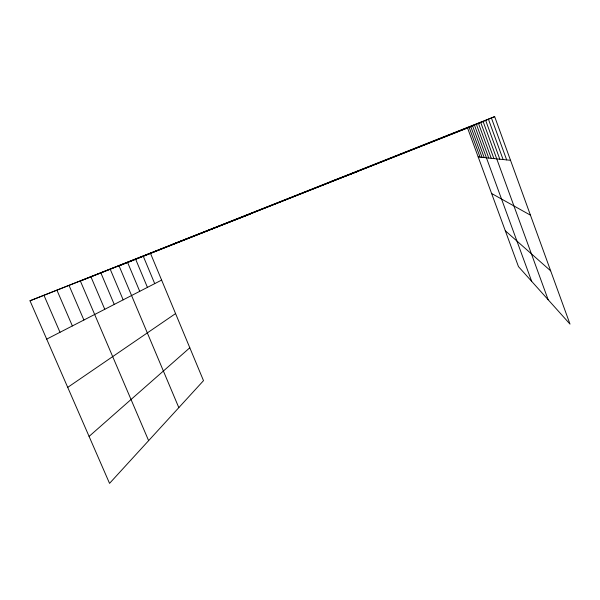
<?xml version="1.0" encoding="UTF-8"?>
<svg xmlns="http://www.w3.org/2000/svg" width="600" height="600" viewBox="0 0 600 600"><rect width="100%" height="100%" fill="white"/><g stroke="black" fill="none" stroke-linecap="round" stroke-linejoin="round"><path stroke-width="0.9" d="M89.085 436.403L189.81 347.775M67.725 387.368L175.567 313.582M46.703 339.127L161.618 280.087M467.55 127.98L494.662 116.632L570 324.097L518.467 266.618L467.55 127.98L30 300.788L109.545 483.368L203.505 380.655L150.57 253.567M30 300.788L494.662 116.632M172.672 244.245L250.237 214.08M330.27 181.785L357.885 171.428M478.185 156.945L510.518 160.297M491.61 193.493L530.438 215.16M505.312 230.782L550.658 270.847M43.965 295.32L60 332.295M56.955 290.228L72.367 325.942M69.067 285.487L83.895 320.017M148.627 440.647L80.377 281.055L483.105 121.47L548.153 299.73M90.975 276.907L104.775 309.293M100.92 273.015L114.248 304.425M178.822 407.64L119.078 265.897L474.45 125.093L531.683 281.355M110.273 269.347L123.165 299.843M127.635 262.545L139.733 291.33M143.34 256.395L154.718 283.635M135.712 259.388L147.435 287.377M480.72 122.468L493.905 158.572M478.485 123.405L491.25 158.295M476.408 124.275L488.76 158.04M472.567 125.88L484.178 157.56M470.79 126.623L482.062 157.343M469.125 127.32L480.067 157.14M491.423 117.99L506.662 159.892M488.438 119.235L503.107 159.525M485.67 120.398L499.808 159.188"/></g></svg>
